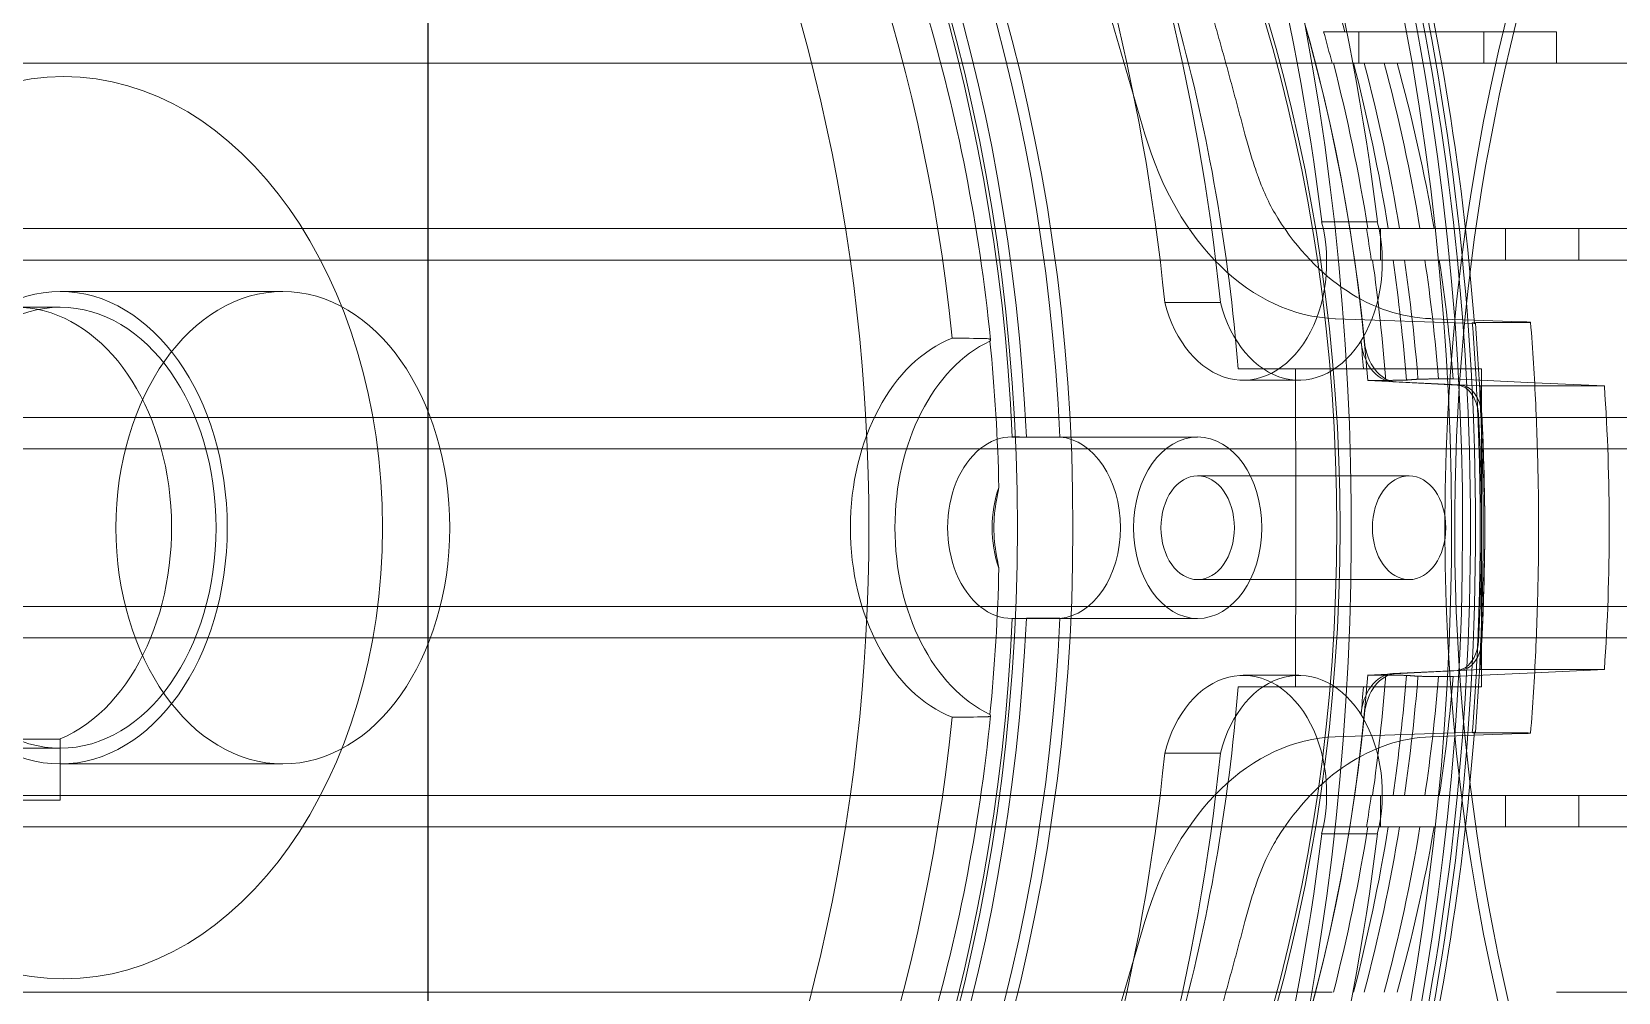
# Model space of a CAD drawing. Header units: millimetres. Extents: x -6314 to 11113, y -129 to 3675.
# Drawn here: x -4041.84 to -4021.68, y 2209.55 to 2221.75 of the extents above; entities that cross this region are included whole.
import ezdxf

# ---------------------------------------------------------------- set-up
doc = ezdxf.new("R2010")
doc.units = ezdxf.units.MM
doc.layers.add('Equipment', color=123, linetype='Continuous')

# ---------------------------------------------------------------- blocks, each defined once
blk = doc.blocks.new('A$C161d446f')
at = {"layer": 'Equipment', "linetype": 'Continuous', "lineweight": 0, "extrusion": (0, 1, 0)}
for p, q in [((-44.429, 542.961), (-43.157, 547.303)), ((-49.66, 544.261), (-48.737, 544.261)), ((-49.66, 543.861), (-49.66, 544.261)), ((-48.737, 544.261), (-48.125, 544.261)), ((-48.737, 543.861), (-48.737, 544.261)), ((-48.125, 544.261), (-47.148, 544.261)), ((-47.148, 544.261), (-47.148, 543.861)), ((-46.7, 544.261), (-47.148, 544.261)), ((-49.66, 543.861), (-52.147, 543.861)), ((-48.737, 543.861), (-49.66, 543.861)), ((-48.199, 543.861), (-48.737, 543.861)), ((-47.148, 543.861), (-48.199, 543.861)), ((-47.148, 543.861), (-46.808, 543.861)), ((-25.527, 543.861), (-46.808, 543.861)), ((-51.692, 541.761), (-49.945, 541.761)), ((-49.945, 541.761), (-49.012, 541.761)), ((-49.945, 541.361), (-49.945, 541.761)), ((-49.012, 541.761), (-48.502, 541.761)), ((-49.012, 541.361), (-49.012, 541.761)), ((-48.502, 541.761), (-47.422, 541.761)), ((-47.422, 541.761), (-47.422, 541.361)), ((-47.245, 541.761), (-47.422, 541.761)), ((-46.675, 541.848), (-47.382, 541.848)), ((-47.245, 541.761), (-25.072, 541.761)), ((-49.945, 541.361), (-51.629, 541.361)), ((-49.012, 541.361), (-49.945, 541.361)), ((-48.544, 541.361), (-49.012, 541.361)), ((-47.422, 541.361), (-48.544, 541.361)), ((-47.422, 541.361), (-47.306, 541.361)), ((-25.009, 541.361), (-47.306, 541.361)), ((-30.646, 540.961), (-33.474, 540.961)), ((-44.682, 540.822), (-45.389, 540.822)), ((-22.302, 540.761), (-30.646, 540.761)), ((-49.223, 540.567), (-48.689, 540.566)), ((-48.612, 540.597), (-49.211, 540.577)), ((-48.615, 540.555), (-46.846, 540.616)), ((-48.062, 540.616), (-48.612, 540.597)), ((-48.705, 537.961), (-48.705, 539.981)), ((-48.705, 539.981), (-46.343, 539.981)), ((-46.343, 539.8), (-46.343, 539.981)), ((-46.343, 539.981), (-46.331, 539.981)), ((-49.381, 539.803), (-50.268, 539.761)), ((-49.383, 539.761), (-50.268, 539.761)), ((-48.688, 539.761), (-49.383, 539.761)), ((-48.348, 539.852), (-49.381, 539.803)), ((-47.261, 539.831), (-48.688, 539.761)), ((-47.623, 539.813), (-48.437, 539.773)), ((-48.395, 539.773), (-47.58, 539.813)), ((-48.16, 539.852), (-48.348, 539.852)), ((-47.261, 539.831), (-47.49, 539.831)), ((-45.678, 539.835), (-46.385, 539.835)), ((-51.422, 539.361), (-27.011, 539.361)), ((-26.99, 538.961), (-51.401, 538.961)), ((-42.737, 539.113), (-45.099, 539.113)), ((-42.923, 539.112), (-43.348, 539.112)), ((-47.786, 538.621), (-45.099, 538.621)), ((-48.705, 535.941), (-48.705, 537.961)), ((-47.786, 537.301), (-45.099, 537.301)), ((-51.401, 536.961), (-26.99, 536.961)), ((-42.737, 536.808), (-45.099, 536.808)), ((-43.348, 536.81), (-42.923, 536.81)), ((-27.011, 536.561), (-51.422, 536.561)), ((-50.268, 536.161), (-49.381, 536.118)), ((-49.383, 536.161), (-50.268, 536.161)), ((-48.688, 536.161), (-49.383, 536.161)), ((-49.381, 536.118), (-48.348, 536.069)), ((-48.688, 536.161), (-47.261, 536.09)), ((-48.437, 536.148), (-47.623, 536.108)), ((-47.58, 536.108), (-48.395, 536.148)), ((-46.343, 535.941), (-46.343, 536.121)), ((-46.343, 535.941), (-48.705, 535.941)), ((-48.348, 536.069), (-48.16, 536.069)), ((-47.49, 536.09), (-47.261, 536.09)), ((-45.678, 536.086), (-46.385, 536.086)), ((-46.331, 535.941), (-46.343, 535.941)), ((-48.689, 535.355), (-49.223, 535.355)), ((-49.211, 535.345), (-48.612, 535.324)), ((-46.846, 535.305), (-48.615, 535.366)), ((-48.612, 535.324), (-48.062, 535.305)), ((-44.682, 535.099), (-45.389, 535.099)), ((-22.867, 535.277), (-30.646, 535.277)), ((-30.646, 534.501), (-30.646, 535.277)), ((-29.939, 535.161), (-30.646, 535.161)), ((-30.646, 534.961), (-33.474, 534.961)), ((-51.629, 534.561), (-49.945, 534.561)), ((-49.012, 534.561), (-49.945, 534.561)), ((-49.945, 534.161), (-49.945, 534.561)), ((-49.012, 534.561), (-48.544, 534.561)), ((-49.012, 534.161), (-49.012, 534.561)), ((-48.544, 534.561), (-47.422, 534.561)), ((-47.422, 534.561), (-47.422, 534.161)), ((-47.422, 534.561), (-47.306, 534.561)), ((-47.306, 534.561), (-30.173, 534.561)), ((-22.867, 534.501), (-30.646, 534.501)), ((-49.945, 534.161), (-51.692, 534.161)), ((-49.945, 534.161), (-49.012, 534.161)), ((-48.502, 534.161), (-49.012, 534.161)), ((-47.422, 534.161), (-48.502, 534.161)), ((-47.245, 534.161), (-47.422, 534.161)), ((-25.072, 534.161), (-47.245, 534.161)), ((-46.675, 534.073), (-47.382, 534.073)), ((-43.157, 528.618), (-44.429, 532.96)), ((-52.147, 532.061), (-49.66, 532.061)), ((-46.808, 532.061), (-25.527, 532.061))]:
    blk.add_line(p, q, dxfattribs=at)
at = {"layer": 'Equipment', "linetype": 'Continuous', "lineweight": 0}
for centre, major_axis, ratio, start_param, end_param in [((-30.787, 537.961), (0, 25), 0.707107, 0, 2.675588), ((-30.646, 537.961), (0, 25), 0.707107, 0, 2.666613), ((-29.373, 537.961), (0, 25), 0.707107, 0, 2.583794), ((-30.787, 537.961), (0, -25), 0.707107, -0.466004, 3.141593), ((-30.646, 537.961), (0, -25), 0.707107, -0.474979, 3.141593), ((-29.373, 537.961), (0, -25), 0.707107, -0.557799, 2.482747), ((-61.942, 537.961), (0, -19.2), 0.707107, 0, 3.195786), ((-61.942, 537.961), (0, -19.376), 0.707107, 0.040975, 3.100618), ((-30.646, 537.961), (0, 18), 0.707107, 0.063981, 1.506816), ((-30.221, 537.961), (0, 18), 0.707107, 0.063981, 1.506816), ((-30.08, 537.961), (0, 17.946), 0.707107, 0.064267, 1.50653), ((-35.171, 537.961), (0, 17.2), 0.707107, 0.108985, 1.461834), ((-35.171, 537.961), (0, 17.2), 0.707107, -1.461834, -0.108985), ((-30.08, 537.961), (0, 17), 0.707107, 0.142134, 1.428662), ((-35.129, 537.961), (0, 16.6), 0.707107, -4.712389, 1.570796), ((-30.646, 537.961), (0, -23), 0.707107, -2.099081, -1.740643), ((-31.39, 537.98), (0, -20), 0.707107, -2.126326, -1.713398), ((-46.912, 544.415), (0, -3.8), 0.707107, 0.024435, 1.178097), ((-45.678, 541.335), (0, -1.5), 0.707107, -1.919867, 1.221736), ((-33.474, 537.961), (0, 3), 0.707107, -3.141592653589999, 3.141592653589587), ((-30.646, 537.961), (0, 3), 0.707107, -3.141592653589999, 3.141592653589587), ((-30.646, 537.961), (0, 2.8), 0.707107, -3.141592653589999, 3.141592653589588), ((-35.129, 537.961), (0, -17.2), 0.707107, -1.709002, -1.68851), ((-43.02, 537.961), (0, -2.5), 0.707107, 0.32236, 2.819233), ((-47.595, 540.413), (0, -0.6), 0.707107, 0.034907, 0.766444), ((-36.279, 537.961), (0, 19.2), 0.731799, 1.476908, 1.664684), ((-35.171, 537.961), (0, -19.2), 0.707107, -1.664684, -1.476908), ((-42.737, 537.961), (0, -1.153), 0.707107, -0.008122, 3.149715), ((-45.099, 537.961), (0, 1.153), 0.707107, -4.712389, 1.570796), ((-43.303, 537.961), (0, 1.153), 0.707107, 0.054835, 3.086758), ((-43.233, 522.158), (2.074, 16.861), 0.864654, 0.108063, 0.120255), ((-30.646, 537.961), (0, -18), 0.707107, -1.506816, -0.063981), ((-43.233, 553.764), (2.074, -16.861), 0.864654, -0.120255, -0.108063), ((-30.221, 537.961), (0, -18), 0.707107, -1.506816, -0.063981), ((-30.08, 537.961), (0, -17.946), 0.707107, -1.50653, -0.064267), ((-47.595, 535.509), (0, 0.6), 0.707107, -0.766444, -0.034907), ((-45.678, 534.586), (0, 1.5), 0.707107, -1.221736, 1.919867), ((-35.171, 537.961), (0, -17.2), 0.707107, -1.461834, -0.108985), ((-35.129, 537.961), (0, -17.2), 0.707107, -1.453083, -1.432591), ((-35.171, 537.961), (0, -17.2), 0.707107, 0.108985, 1.461834), ((-30.08, 537.961), (0, -17), 0.707107, -1.428662, -0.142134), ((-46.912, 531.506), (0, 3.8), 0.707107, -1.178097, -0.024435), ((-31.39, 537.941), (0, -20), 0.707107, -1.428194, -1.015267), ((-30.646, 537.961), (0, -23), 0.707107, -1.400949, -1.042512)]:
    blk.add_ellipse(centre, major_axis=major_axis, ratio=ratio, start_param=start_param, end_param=end_param, dxfattribs=at)
at = {"layer": 'Equipment', "linetype": 'Continuous', "lineweight": 0, "extrusion": (0, 0, -1)}
for centre, major_axis, ratio, start_param, end_param in [((-30.787, 537.961), (0, -18), 0.707107, -3.141592653589794, 3.141592653589792), ((-30.08, 537.961), (0, -18), 0.707107, -3.141592653589794, 3.141592653589792), ((-35.171, 537.961), (0, 17.2), 0.707107, -1.432591, -0.138205), ((-35.171, 537.961), (0, 17.2), 0.707107, 0.138205, 1.432591), ((-35.171, 537.961), (0, -16.6), 0.707107, -4.712389, 1.570796), ((-31.551, 537.961), (0, 24.272), 0.707107, -1.463697, -0.968012), ((-31.353, 537.961), (0, 23), 0.707107, -1.400949, -1.042512), ((-35.763, 537.961), (0, 17.057), 0.707107, -1.192499, -0.872935), ((-30.683, 537.98), (0, 20), 0.707107, -1.428194, -1.015267), ((-28.618, 537.961), (0, 17.4), 0.707107, -2.212017, -0.929575), ((-35.383, 537.961), (0, 17.2), 0.707107, -1.220663, -1.195789), ((-36.279, 537.961), (0, 16.6), 0.731799, -1.339833, -1.207431), ((-36.498, 537.961), (0, 16.6), 0.707107, -1.339833, -1.207431), ((-36.135, 537.961), (0, 16.743), 0.707107, -1.341834, -1.210666), ((-35.763, 537.961), (0, 17.057), 0.707107, -1.346135, -1.21761), ((-35.4, 537.961), (0, 17.2), 0.707107, -1.348028, -1.220663), ((-48.128, 544.415), (0, -3.8), 0.707107, -0.844203, -0.024435), ((-46.385, 541.335), (0, -1.5), 0.707107, -1.221736, 1.919867), ((-35.383, 537.961), (0, 17.2), 0.707107, -1.371811, -1.348028), ((-36.279, 537.961), (0, 16.6), 0.731799, -1.456595, -1.364517), ((-36.498, 537.961), (0, 16.6), 0.707107, -1.456595, -1.364517), ((-36.135, 537.961), (0, 16.743), 0.707107, -1.457874, -1.366298), ((-35.763, 537.961), (0, 17.057), 0.707107, -1.460623, -1.370126), ((-35.4, 537.961), (0, 17.2), 0.707107, -1.461834, -1.371811), ((-30.08, 537.961), (0, -2.8), 0.707107, 0.289752, 5.993434), ((-47.638, 540.413), (0, -0.6), 0.707107, -1.432591, -0.034907), ((-47.595, 540.413), (0, -0.6), 0.707107, -1.432591, -0.766444), ((-30.646, 537.961), (0, 16.875), 0.707107, -1.54042, -1.429816), ((-232.056, -1437.15), (376.299, 1961.223), 0.675138, -0.138683, -0.138366), ((-42.454, 537.961), (0, 2.5), 0.707107, 0.27191, 2.869683), ((-48.427, 539.373), (0, 0.4), 0.707107, -1.495586, -0.034907), ((-48.385, 539.373), (0, 0.4), 0.707107, -1.495586, -0.034907), ((-35.171, 537.961), (0, 19.2), 0.707107, -1.646007, -1.495586), ((-35.129, 537.961), (0, 19.2), 0.707107, -1.570796, -1.495586), ((-47.786, 537.961), (0, 0.66), 0.707107, -4.712389, 1.570796), ((-45.099, 537.961), (0, 0.66), 0.707107, -4.712389, 1.570796), ((-43.303, 537.961), (0, -1.153), 0.707107, -2.031609, -1.109983), ((-35.129, 537.961), (0, 19.2), 0.707107, -1.646007, -1.570796), ((-30.646, 537.961), (0, 16.875), 0.707107, -1.711777, -1.601173), ((-48.427, 536.548), (0, -0.4), 0.707107, 0.034907, 1.495586), ((-48.385, 536.548), (0, -0.4), 0.707107, 0.034907, 1.495586), ((-47.638, 535.509), (0, 0.6), 0.707107, 0.034907, 1.432591), ((-46.385, 534.586), (0, 1.5), 0.707107, -1.919867, 1.221736), ((-36.279, 537.961), (0, 16.6), 0.731799, -1.777075, -1.684997), ((-36.498, 537.961), (0, 16.6), 0.707107, -1.777075, -1.684997), ((-36.135, 537.961), (0, 16.743), 0.707107, -1.775295, -1.683719), ((-35.763, 537.961), (0, 17.057), 0.707107, -1.771466, -1.680969), ((-35.4, 537.961), (0, 17.2), 0.707107, -1.769781, -1.679759), ((-47.595, 535.509), (0, -0.6), 0.707107, -2.375148, -1.709002), ((-35.171, 537.961), (0, -17.2), 0.707107, 0.138205, 1.432591), ((-232.056, 2513.072), (376.299, -1961.223), 0.675138, 0.138366, 0.138683), ((-35.171, 537.961), (0, -17.2), 0.707107, -1.432591, -0.138205), ((-31.551, 537.961), (0, 24.272), 0.707107, -2.173581, -1.677896), ((-48.128, 531.506), (0, 3.8), 0.707107, 0.024435, 0.844203), ((-30.683, 537.941), (0, 20), 0.707107, -2.126326, -1.713398), ((-35.383, 537.961), (0, 17.2), 0.707107, -1.793564, -1.769781), ((-36.279, 537.961), (0, 16.6), 0.731799, -1.934161, -1.80176), ((-36.498, 537.961), (0, 16.6), 0.707107, -1.934161, -1.80176), ((-36.135, 537.961), (0, 16.743), 0.707107, -1.930927, -1.799759), ((-35.763, 537.961), (0, 17.057), 0.707107, -1.923982, -1.795457), ((-35.4, 537.961), (0, 17.2), 0.707107, -1.92093, -1.793564), ((-31.353, 537.961), (0, 23), 0.707107, -2.099081, -1.740643)]:
    blk.add_ellipse(centre, major_axis=major_axis, ratio=ratio, start_param=start_param, end_param=end_param, dxfattribs=at)
at = {"layer": 'Equipment', "linetype": 'Continuous', "lineweight": 0}
blk.add_ellipse((-30.688, 537.961), major_axis=(0, -5.731), ratio=0.707107, dxfattribs=at)
for points, knots in [([(-33.752, 562.607), (-34.836, 562.351), (-35.903, 561.956), (-38.715, 560.515), (-40.385, 559.204), (-43.36, 555.909), (-44.661, 553.915), (-46.752, 549.454), (-47.539, 546.984), (-48.52, 541.823), (-48.713, 539.132), (-48.485, 533.802), (-48.065, 531.162), (-46.651, 526.199), (-45.658, 523.876), (-43.192, 519.785), (-41.721, 518.016), (-39.641, 516.242), (-39.191, 515.894), (-38.73, 515.574)], [0.164917, 0.164917, 0.164917, 0.164917, 0.347571, 0.347571, 0.664352, 0.664352, 0.985584, 0.985584, 1.30825, 1.30825, 1.63103, 1.63103, 1.953779, 1.953779, 2.276569, 2.276569, 2.598959, 2.598959, 2.684966, 2.684966, 2.684966, 2.684966]), ([(-36.058, 561.411), (-37.816, 560.718), (-39.504, 559.613), (-42.534, 556.701), (-43.88, 554.908), (-46.105, 550.809), (-46.986, 548.508), (-48.197, 543.626), (-48.527, 541.045), (-48.601, 535.865), (-48.345, 533.266), (-47.274, 528.318), (-46.459, 525.969), (-44.358, 521.757), (-43.073, 519.896), (-40.165, 516.839), (-38.542, 515.647), (-36.58, 514.726), (-36.32, 514.614), (-36.058, 514.51)], [0.271976, 0.271976, 0.271976, 0.271976, 0.596781, 0.596781, 0.916057, 0.916057, 1.233439, 1.233439, 1.550623, 1.550623, 1.867864, 1.867864, 2.185056, 2.185056, 2.502364, 2.502364, 2.821203, 2.821203, 2.869617, 2.869617, 2.869617, 2.869617]), ([(-35.711, 555.143), (-36.692, 554.895), (-37.659, 554.466), (-39.506, 553.258), (-40.386, 552.478), (-41.991, 550.609), (-42.716, 549.519), (-43.953, 547.099), (-44.465, 545.77), (-45.235, 542.961), (-45.493, 541.483), (-45.615, 539.981)], [0.177254, 0.177254, 0.177254, 0.177254, 0.433128, 0.433128, 0.689003, 0.689003, 0.944878, 0.944878, 1.200753, 1.200753, 1.456627, 1.456627, 1.456627, 1.456627]), ([(-32.24, 554.766), (-33.271, 554.558), (-34.282, 554.161), (-36.195, 553.019), (-37.096, 552.275), (-38.733, 550.49), (-39.468, 549.449), (-40.725, 547.142), (-41.247, 545.874), (-42.045, 543.195), (-42.322, 541.784), (-42.467, 540.346)], [0.141943, 0.141943, 0.141943, 0.141943, 0.399426, 0.399426, 0.656908, 0.656908, 0.914391, 0.914391, 1.171873, 1.171873, 1.429356, 1.429356, 1.429356, 1.429356]), ([(-45.7, 542.961), (-45.721, 542.883), (-45.743, 542.804), (-45.79, 542.647), (-45.816, 542.567), (-45.842, 542.489)], [2.7987497, 2.7987497, 2.7987497, 2.7987497, 2.9219534, 2.9219534, 3.0503067, 3.0503067, 3.0503067, 3.0503067]), ([(-45.842, 542.489), (-45.85, 542.467), (-45.858, 542.444), (-45.937, 542.226), (-46.02, 542.049), (-46.119, 541.891)], [4.4756072, 4.4756072, 4.4756072, 4.4756072, 4.4993418, 4.4993418, 4.7078383, 4.7078383, 4.7078383, 4.7078383]), ([(-49.33, 540.57), (-49.357, 540.223), (-49.379, 539.876), (-49.411, 539.18), (-49.422, 538.832), (-49.433, 538.135), (-49.433, 537.786), (-49.422, 537.089), (-49.411, 536.741), (-49.379, 536.046), (-49.357, 535.698), (-49.33, 535.352)], [1.4604213, 1.4604213, 1.4604213, 1.4604213, 1.5045713, 1.5045713, 1.5487213, 1.5487213, 1.5928713, 1.5928713, 1.6370213, 1.6370213, 1.6811713, 1.6811713, 1.6811713, 1.6811713]), ([(-49.211, 540.577), (-49.246, 540.576), (-49.28, 540.574), (-49.318, 540.572), (-49.33, 540.571), (-49.33, 540.569), (-49.319, 540.568), (-49.283, 540.567), (-49.254, 540.567), (-49.223, 540.567)], [0.8927724, 0.8927724, 0.8927724, 0.8927724, 0.9677326, 0.9677326, 1.0423291, 1.0423291, 1.1165033, 1.1165033, 1.1834615, 1.1834615, 1.1834615, 1.1834615]), ([(-48.629, 540.557), (-48.655, 540.212), (-48.677, 539.867), (-48.708, 539.174), (-48.719, 538.828), (-48.729, 538.134), (-48.729, 537.787), (-48.719, 537.094), (-48.708, 536.747), (-48.677, 536.055), (-48.655, 535.709), (-48.629, 535.364)], [1.4632557, 1.4632557, 1.4632557, 1.4632557, 1.5062719, 1.5062719, 1.5492882, 1.5492882, 1.5923045, 1.5923045, 1.6353207, 1.6353207, 1.678337, 1.678337, 1.678337, 1.678337]), ([(-48.589, 540.563), (-48.616, 540.217), (-48.638, 539.871), (-48.67, 539.177), (-48.68, 538.83), (-48.691, 538.135), (-48.691, 537.787), (-48.68, 537.092), (-48.67, 536.744), (-48.638, 536.051), (-48.616, 535.704), (-48.589, 535.359)], [1.4619957, 1.4619957, 1.4619957, 1.4619957, 1.5055159, 1.5055159, 1.5490362, 1.5490362, 1.5925565, 1.5925565, 1.6360767, 1.6360767, 1.679597, 1.679597, 1.679597, 1.679597]), ([(-48.689, 540.566), (-48.663, 540.566), (-48.64, 540.566), (-48.622, 540.565), (-48.618, 540.565), (-48.615, 540.565)], [-0.6799653, -0.6799653, -0.6799653, -0.6799653, -0.62071542, -0.62071542, -0.60573872, -0.60573872, -0.60573872, -0.60573872]), ([(-48.615, 540.56), (-48.624, 540.559), (-48.629, 540.558), (-48.629, 540.557), (-48.624, 540.556), (-48.615, 540.555)], [-0.2828827, -0.2828827, -0.2828827, -0.2828827, -0.2220133, -0.2220133, -0.1606167, -0.1606167, -0.1606167, -0.1606167]), ([(-48.615, 540.565), (-48.599, 540.565), (-48.589, 540.564), (-48.59, 540.562), (-48.594, 540.562), (-48.601, 540.561)], [-0.6057387, -0.6057387, -0.6057387, -0.6057387, -0.5323612, -0.5323612, -0.4840191, -0.4840191, -0.4840191, -0.4840191]), ([(-42.46, 540.332), (-42.464, 540.337), (-42.467, 540.341), (-42.467, 540.345), (-42.467, 540.346), (-42.466, 540.347), (-42.466, 540.348), (-42.465, 540.351), (-42.462, 540.354), (-42.458, 540.356), (-42.456, 540.357), (-42.454, 540.357), (-42.452, 540.358), (-42.448, 540.359), (-42.442, 540.361), (-42.435, 540.361), (-42.428, 540.362), (-42.42, 540.363), (-42.411, 540.363)], [-1.034416, -1.034416, -1.034416, -1.034416, -0.766274, -0.766274, -0.766274, -0.709938, -0.709938, -0.709938, -0.468413, -0.468413, -0.468413, -0.387165, -0.387165, -0.387165, -0.191763, -0.191763, -0.191763, -0.000014, -0.000014, -0.000014, -0.000014]), ([(-46.331, 539.981), (-46.287, 539.981), (-46.243, 539.981), (-46.186, 539.981), (-46.169, 539.981), (-46.154, 539.981)], [-2.2276939, -2.2276939, -2.2276939, -2.2276939, -2.1344449, -2.1344449, -2.0880549, -2.0880549, -2.0880549, -2.0880549]), ([(-45.734, 539.981), (-45.719, 539.981), (-45.705, 539.981), (-45.669, 539.981), (-45.648, 539.981), (-45.622, 539.981), (-45.615, 539.981), (-45.615, 539.981), (-45.615, 539.981), (-45.615, 539.981)], [0.8823356, 0.8823356, 0.8823356, 0.8823356, 0.9292548, 0.9292548, 1.0223038, 1.0223038, 1.1153528, 1.1153528, 1.1163612, 1.1163612, 1.1163612, 1.1163612]), ([(-46.343, 536.121), (-46.343, 536.29), (-46.344, 536.493), (-46.345, 537.067), (-46.346, 537.555), (-46.346, 537.961), (-46.346, 538.367), (-46.345, 538.854), (-46.344, 539.429), (-46.343, 539.631), (-46.343, 539.8)], [12.234992, 12.234992, 12.234992, 12.234992, 12.488191, 12.488191, 13.097269, 13.097269, 13.097269, 13.706346, 13.706346, 13.959545, 13.959545, 13.959545, 13.959545]), ([(-42.543, 538.312), (-42.546, 538.325), (-42.548, 538.338), (-42.56, 538.397), (-42.568, 538.438), (-42.573, 538.473)], [0.35071001, 0.35071001, 0.35071001, 0.35071001, 0.36176166, 0.36176166, 0.40295904, 0.40295904, 0.40295904, 0.40295904]), ([(-42.543, 537.61), (-42.521, 537.725), (-42.51, 537.846), (-42.51, 538.075), (-42.521, 538.196), (-42.543, 538.312)], [-1.0069635, -1.0069635, -1.0069635, -1.0069635, -0.8353234, -0.8353234, -0.6636832, -0.6636832, -0.6636832, -0.6636832]), ([(-42.573, 537.448), (-42.571, 537.462), (-42.569, 537.476), (-42.559, 537.528), (-42.551, 537.567), (-42.543, 537.61)], [0.12227628, 0.12227628, 0.12227628, 0.12227628, 0.1378508, 0.1378508, 0.1747273, 0.1747273, 0.1747273, 0.1747273]), ([(-46.154, 535.941), (-46.169, 535.941), (-46.186, 535.941), (-46.243, 535.941), (-46.287, 535.941), (-46.331, 535.941)], [-0.8820819, -0.8820819, -0.8820819, -0.8820819, -0.8356919, -0.8356919, -0.7424429, -0.7424429, -0.7424429, -0.7424429]), ([(-45.615, 535.941), (-45.615, 535.941), (-45.615, 535.941), (-45.615, 535.941), (-45.622, 535.941), (-45.648, 535.941), (-45.669, 535.941), (-45.705, 535.941), (-45.719, 535.941), (-45.734, 535.941)], [-1.1163612, -1.1163612, -1.1163612, -1.1163612, -1.1153528, -1.1153528, -1.0223038, -1.0223038, -0.9292548, -0.9292548, -0.8823356, -0.8823356, -0.8823356, -0.8823356]), ([(-45.615, 535.941), (-45.493, 534.439), (-45.235, 532.96), (-44.465, 530.152), (-43.953, 528.822), (-42.716, 526.403), (-41.991, 525.313), (-40.386, 523.443), (-39.506, 522.664), (-37.659, 521.456), (-36.692, 521.027), (-35.711, 520.778)], [1.684965, 1.684965, 1.684965, 1.684965, 1.94084, 1.94084, 2.196715, 2.196715, 2.45259, 2.45259, 2.708464, 2.708464, 2.964339, 2.964339, 2.964339, 2.964339]), ([(-42.411, 535.559), (-42.42, 535.559), (-42.428, 535.559), (-42.435, 535.56), (-42.44, 535.561), (-42.444, 535.561), (-42.447, 535.562), (-42.454, 535.564), (-42.458, 535.566), (-42.462, 535.568), (-42.463, 535.569), (-42.464, 535.57), (-42.465, 535.571), (-42.467, 535.575), (-42.467, 535.579), (-42.464, 535.584), (-42.463, 535.586), (-42.462, 535.588), (-42.46, 535.59)], [-1.034963, -1.034963, -1.034963, -1.034963, -0.841283, -0.841283, -0.841283, -0.715194, -0.715194, -0.715194, -0.489787, -0.489787, -0.489787, -0.394663, -0.394663, -0.394663, -0.105207, -0.105207, -0.105207, 0, 0, 0, 0]), ([(-42.467, 535.576), (-42.322, 534.138), (-42.045, 532.726), (-41.247, 530.047), (-40.725, 528.78), (-39.468, 526.472), (-38.733, 525.432), (-37.096, 523.647), (-36.195, 522.902), (-34.282, 521.761), (-33.271, 521.364), (-32.24, 521.155)], [1.712237, 1.712237, 1.712237, 1.712237, 1.969719, 1.969719, 2.227202, 2.227202, 2.484685, 2.484685, 2.742167, 2.742167, 2.99965, 2.99965, 2.99965, 2.99965]), ([(-49.223, 535.355), (-49.254, 535.355), (-49.283, 535.354), (-49.319, 535.353), (-49.33, 535.353), (-49.33, 535.351), (-49.318, 535.35), (-49.28, 535.347), (-49.246, 535.346), (-49.211, 535.345)], [-1.1834615, -1.1834615, -1.1834615, -1.1834615, -1.1165033, -1.1165033, -1.0423291, -1.0423291, -0.9677326, -0.9677326, -0.8927724, -0.8927724, -0.8927724, -0.8927724]), ([(-48.615, 535.356), (-48.618, 535.356), (-48.622, 535.356), (-48.64, 535.356), (-48.663, 535.355), (-48.689, 535.355)], [0.60573872, 0.60573872, 0.60573872, 0.60573872, 0.62071542, 0.62071542, 0.6799653, 0.6799653, 0.6799653, 0.6799653]), ([(-48.615, 535.366), (-48.624, 535.366), (-48.629, 535.365), (-48.629, 535.364), (-48.624, 535.363), (-48.615, 535.362)], [-1.6246318, -1.6246318, -1.6246318, -1.6246318, -1.5632352, -1.5632352, -1.5023658, -1.5023658, -1.5023658, -1.5023658]), ([(-48.601, 535.361), (-48.594, 535.36), (-48.59, 535.359), (-48.589, 535.358), (-48.599, 535.357), (-48.615, 535.356)], [0.4840191, 0.4840191, 0.4840191, 0.4840191, 0.5323612, 0.5323612, 0.6057387, 0.6057387, 0.6057387, 0.6057387]), ([(-46.119, 534.031), (-46.097, 533.995), (-46.076, 533.959), (-45.972, 533.772), (-45.903, 533.609), (-45.842, 533.432)], [3.6643499, 3.6643499, 3.6643499, 3.6643499, 3.7148634, 3.7148634, 3.9132987, 3.9132987, 3.9132987, 3.9132987]), ([(-45.842, 533.432), (-45.816, 533.354), (-45.79, 533.275), (-45.743, 533.117), (-45.721, 533.039), (-45.7, 532.96)], [2.1598205, 2.1598205, 2.1598205, 2.1598205, 2.2881739, 2.2881739, 2.4113775, 2.4113775, 2.4113775, 2.4113775])]:
    blk.add_open_spline(points, degree=3, knots=knots, dxfattribs=at)
for points, weights in [([(-44.428, 547.303), (-45.127, 545.132), (-45.7, 542.961)], [1.0028966182, 1.01075124148, 1.0028966182]), ([(-46.154, 539.981), (-45.939, 539.981), (-45.734, 539.981)], [1, 1.00026317769, 1]), ([(-47.898, 539.847), (-48.029, 539.85), (-48.16, 539.852)], [1, 1.00000933975, 1]), ([(-47.752, 539.836), (-47.826, 539.842), (-47.898, 539.847)], [1, 1.00004436988, 1]), ([(-47.49, 539.831), (-47.621, 539.834), (-47.752, 539.836)], [1, 1.00000883567, 1]), ([(-48.16, 536.069), (-48.029, 536.072), (-47.898, 536.074)], [1, 1.00000933489, 1]), ([(-47.898, 536.074), (-47.826, 536.08), (-47.752, 536.085)], [1, 1.00004437086, 1]), ([(-47.752, 536.085), (-47.621, 536.088), (-47.49, 536.09)], [1, 1.00000883724, 1]), ([(-45.734, 535.941), (-45.939, 535.941), (-46.154, 535.941)], [1, 1.00026317769, 1]), ([(-45.7, 532.96), (-45.127, 530.789), (-44.428, 528.618)], [1.00289094459, 1.01074552343, 1.00289094459])]:
    blk.add_rational_spline(points, weights, degree=2, dxfattribs=at)
for points in [[(-48.601, 540.561), (-48.606, 540.561), (-48.611, 540.56), (-48.615, 540.56)], [(-48.615, 535.362), (-48.611, 535.361), (-48.606, 535.361), (-48.601, 535.361)]]:
    blk.add_open_spline(points, degree=3, dxfattribs=at)

msp = doc.modelspace()

# ---------------------------------------------------------------- linework, layer by layer
msp.add_line((-4036.804, 2190.533), (-4036.804, 2233.031))

# ---------------------------------------------------------------- block references
at = {"xscale": -1}
msp.add_blockref('A$C161d446f', (-4072.123, 1677.491), dxfattribs=at)

doc.saveas('drawing.dxf')
